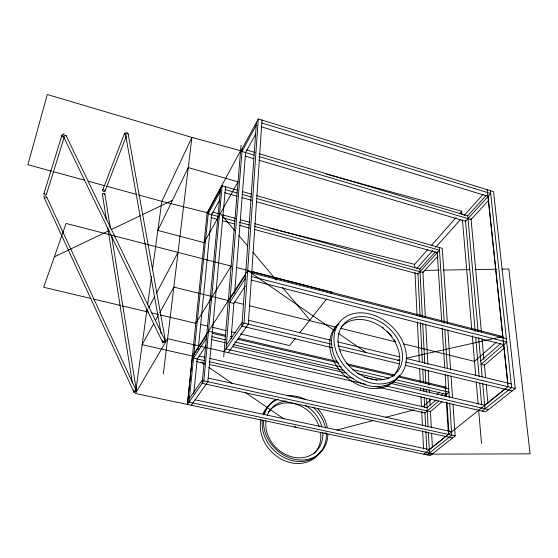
<?xml version="1.0" encoding="UTF-8"?>
<svg xmlns="http://www.w3.org/2000/svg" width="558" height="558" viewBox="0 0 558 558"><rect width="100%" height="100%" fill="white"/><g stroke="black" fill="none" stroke-linecap="round" stroke-linejoin="round"><path stroke-width="0.84" d="M261.988 120.075L248.331 324.163L228.292 352.656M256.436 122.342L241.928 326.102L332.561 347.836M224.135 351.693L244.006 323.124L258.277 118.931L493.558 191.687L515.257 388.48L485.648 411.867L375.15 386.443M231.089 338.657L233.858 303.127M234.597 293.592L245.604 152.327M242.214 148.658L226.039 348.959L353.353 378.38M223.716 356.757L241.035 145.24M225.565 186.818L207.841 381.721L191.282 405.261M220.563 188.723L202.156 383.304L452.608 437.96M240.589 150.723L207.164 212.64L187.446 404.452L203.865 380.849L222.119 185.842L237.303 190.145M193.821 393.488L197.344 358.041M198.202 349.392L211.691 213.658M208.511 211.015L189.029 402.185L432.722 453.661M187.376 404.564L192.419 356.081L247.675 270.623L502.737 336.537L501.454 337.667M163.361 373.874L191.917 137.414L47.297 94.511L27.9 164.715L51.343 171.125M135.915 390.063L147.04 309.062M147.619 304.849L151.539 276.315M152.439 269.779L161.841 201.34L191.917 137.414L241.502 150.974M43.949 193.626L61.987 135.134M46.293 194.749L64.254 137.184M102.686 190.18L124.573 133.334M105.043 191.031L126.464 135.901M146.677 311.692L147.493 310.15M148.714 307.842L154.824 296.291M156.456 293.208L178.037 252.383M207.06 213.707L222.119 185.842M240.498 151.832L258.277 118.931M220.298 191.513L208.232 213.763L218.311 216.518M256.227 125.222L241.984 151.504L253.918 155.047M211.587 214.684L219.692 199.883M245.583 152.578L255.836 133.85M153.827 323.48L142.144 344.698L192.419 356.081M155.494 320.445L157.991 315.898M159.665 312.864L173.845 287.091L228.32 300.553M193.856 354.804L206.732 334.919M230.084 298.858L245.569 274.941M206.404 338.357L193.514 358.166L204.884 360.733M245.311 278.568L229.798 302.415L233.837 303.406L245.213 286.115M197.246 359.01L206.069 345.604M189.392 398.614L202.498 379.656M226.346 345.172L242.207 322.238M295.475 338.141L289.553 345.569L240.554 333.956M299.786 332.735L326.723 298.969M331.034 293.571L332.108 292.218L251.337 271.334M414.761 267.833L414.594 264.353L427.812 249.44M431.257 245.555L455.963 217.683M459.408 213.791L461.71 211.196L326.395 174.194M416.624 268.6L432.799 250.535M435.686 247.306L460.524 219.559M463.998 215.674L483.158 194.268M422.406 317.614L419.881 269.019L435.345 251.846M478.115 331.794L467.757 215.848L486.081 195.495M437.911 256.024L422.929 272.492L254.455 226.409M488.954 199.904L471.098 219.538L258.912 156.533M422.838 406.803L431.208 399.444M436.998 394.346L439.571 392.086M444.084 388.117L445.368 386.987L398.844 376.029M496.32 342.18L474.495 361.375L403.434 343.819M436.028 399.919L427.093 407.71L209.48 358.348M441.134 395.469L443.687 393.244M480.724 360.956L500.826 343.428M438.776 400.958L424.945 412.941L209.264 364.444M444.538 395.971L448.939 392.155L395.615 379.67M442.013 401.697L430.455 411.651L209.131 361.696M504.669 347.78L484.428 365.197L481.024 364.36L506.741 342.082L251.519 276.531M446.386 435.861L429.269 449.567L194.93 399.793M505.513 388.514L484.672 405.199L389.784 383.151M427.058 454.868L451.813 435.191L449.664 403.036M482.161 411.065L511.658 387.608L490.391 190.71M453.026 404.662L455.182 435.924L430.323 455.558L135.441 393.509L167.609 338.692L365.936 384.322M54.356 256.833L109.089 230.642M111.433 229.519L140.358 215.674M142.708 214.551L172.415 200.336M63.138 133.962L64.24 133.815M324.379 433.266L326.053 432.827M336.941 429.988L373.804 420.383M385.529 417.321L414.008 409.9M397.715 360.154L399.409 359.777M406.182 358.25L502.737 336.537M424.464 270.386L439.251 270.142M443.596 270.072L469.69 269.647M474.914 269.563L496.655 269.214M501.872 269.13L508.833 269.012L530.1 453.849L423.787 454.177L508.045 386.736L487.225 189.727M208.176 378.066L451.582 431.704M203.865 380.849L455.182 435.924M196.528 361.584L204.172 363.3M199.283 356.032L205.232 357.378M383.932 385.452L488.494 409.614M232.198 346.539L346.574 373.114M364.367 377.25L377.075 380.2M211.935 336.683L225.481 339.857M234.792 342.033L341.44 366.997M352.447 369.57L388.842 378.087M211.098 339.445L225.488 342.8M233.105 344.579L344.014 370.428M357.559 373.588L383.806 379.705M392.274 381.679L446.456 394.304M208.511 331.194L225.432 335.177M230.503 336.376L232.198 336.774M238.12 338.169L337.088 361.479M346.392 363.676L394.611 375.032M212.249 333.245L225.809 336.432M237.673 339.222L338.539 362.944M348.708 365.337L393.627 375.897M397.868 376.894L448.716 388.856M90.94 298.474L43.65 287.265L66.102 223.451L231.138 266.117L195.788 323.34L160.23 314.907M93.472 299.074L120.5 305.484M122.188 305.889L148.372 312.096M151.762 312.899L158.535 314.503M200.859 324.54L207.611 326.144M212.682 327.344L226.199 330.545M231.263 331.752L235.49 332.749M339.334 349.461L399.416 363.865M405.345 365.288L512.181 390.907M244.006 323.124L332.017 344.328M338.085 345.793L399.891 360.684M405.645 362.065L515.257 388.48M248.589 320.292L331.626 340.401M337.562 341.838L399.409 356.82M406.189 358.466L511.254 383.911M234.241 302.017L243.546 304.312M249.468 305.777L336.607 327.309M340.833 328.348L394.973 341.726M208.336 212.933L161.841 201.34L138.405 194.93M270.044 228.313L414.594 264.353M251.163 280.06L503.783 344.642M236.187 267.421L246.287 270.03M251.763 272.904L506.364 338.601M222.516 217.669L235.12 221.121M239.326 222.265L249.412 225.027M53.017 171.585L84.823 180.283M88.171 181.197L104.918 185.772M106.592 186.233L136.731 194.477M210.959 217.592L217.662 219.42M222.691 220.787L234.423 223.988M239.452 225.355L249.503 228.096M254.532 229.471L417.935 273.999L439.46 250.193L256.262 198.369M212.703 212.159L218.576 213.77M222.768 214.921L235.35 218.373M240.379 219.754L249.607 222.293M254.643 223.674L419.881 269.019M224.581 192.719L237.136 196.256M242.158 197.671L251.372 200.266M256.394 201.682L437.235 252.655M242.325 191.575L251.546 194.191M256.575 195.621L442.257 248.324L447.46 323.884M225.313 189.608L237.024 192.922M242.046 194.344L251.246 196.946M245.52 156.226L253.855 158.695M258.856 160.174L465.581 221.303L490.698 193.528L261.793 122.962M246.643 149.976L254.985 152.46M259.156 153.708L467.757 215.848M261.597 126.875L488.097 196.402M200.999 361.975L204.57 364.43M208.859 367.373L232.449 383.59M245.311 392.427L283.91 418.953M294.631 426.326L296.061 427.302M247.675 270.623L334.702 330.824M338.274 333.293L366.09 352.537M126.966 132.03L127.377 132.358M220.354 213.505L234.911 230.81M238.831 235.476L247.787 246.127M252.823 252.118L276.336 280.081M282.494 287.405L309.92 320.034M66.095 135.643L165.433 341.196M63.521 136.626L162.79 342.584M46.781 197.204L136.417 390.935M44.396 198.153L133.878 391.995M43.775 195.956L44.026 197.148M128.173 133.983L165.593 341.67M125.536 134.408L161.109 333.593M162.329 340.408L162.629 342.11M104.848 193.828L110.358 228.159M111.593 235.888L136.515 391.249M102.4 194.24L106.494 219.998M107.722 227.72L132.42 383.102M133.508 389.965L133.781 391.681M487.985 195.321L503.093 338.12M503.735 344.174L507.947 383.988M471.001 218.492L481.449 332.645M482.007 338.699L483.905 359.457M484.379 364.646L485.565 377.62M486.199 384.539L487.943 403.56M478.659 337.855L482.133 376.79M482.754 383.716L484.993 408.805M465.491 220.27L475.186 331.278M475.716 337.346L479.127 376.371M479.734 383.311L481.624 404.989M461.71 211.196L462.003 214.663M462.442 219.852L471.803 329.771M472.319 335.825L475.709 375.639M476.225 381.7L478.143 404.201M478.659 410.256L481.484 443.401M447.879 329.966L450.634 369.919M451.052 376.001L452.545 397.715M439.279 247.48L444.328 323.082M444.733 329.164L447.342 368.273M447.809 375.227L449.316 397.819M437.172 251.672L441.741 321.91M442.138 327.978L444.733 367.861M445.186 374.802L446.086 388.675M446.428 393.871L446.595 396.473M446.993 402.548L448.911 432.025M445.368 386.987L445.981 396.48M446.372 402.52L448.437 434.452M422.88 271.551L425.363 317.516M425.74 324.449L427.895 364.339M428.223 370.414L429.018 385.153M429.255 389.491L429.444 392.958M429.772 399.026L430.099 405.101M430.427 411.169L431.32 427.644M431.648 433.719L432.394 447.593M422.72 323.689L424.798 363.6M425.119 369.675L425.838 383.555M426.152 389.63L426.291 392.232M426.605 398.307L428.098 426.94M428.37 432.143L429.451 452.97M417.886 273.071L420.083 316.567M420.39 322.657L422.406 362.665M422.713 368.754L423.417 382.669M423.724 388.759L423.857 391.367M424.164 397.456L424.694 407.898M424.91 412.243L425.615 426.166M425.873 431.383L426.8 449.65M414.971 272.185L417.084 315.793M417.377 321.82L419.323 361.926M419.651 368.803L420.334 382.816M420.579 387.936L420.711 390.649M421.004 396.626L421.471 406.315M421.715 411.358L422.399 425.461M422.65 430.671L423.543 449.044M320.208 451.799A34.701 29.058 45 0 1 281.197 459.088A34.701 29.058 45 0 1 260.921 419.783M262.992 413.694A34.701 29.058 45 0 1 269.312 405.526M268.154 412.383A30.871 25.849 45 0 1 295.454 404.048A30.871 25.849 45 0 1 319.239 426.842M320.613 432.834A30.871 25.849 45 0 1 313.624 453.759M326.284 433.287A34.84 29.107 45 0 1 293.166 460.803A34.84 29.107 45 0 1 262.379 419.832M263.488 414.852A34.84 29.107 45 0 1 278.303 399.165M313.017 407.145A34.84 29.107 45 0 1 325.551 428.021M322.824 432.806A30.997 25.898 45 0 1 293.362 457.225A30.997 25.898 45 0 1 265.964 420.837M267.359 415.201A30.997 25.898 45 0 1 285.605 400.993M305.219 405.275A30.997 25.898 45 0 1 321.854 426.779M327.881 433.998A34.945 29.149 44.9 0 1 294.68 459.318A34.945 29.149 44.9 0 1 263.55 420.467M264.652 413.924A34.945 29.149 44.9 0 1 275.924 399.34M286.638 395.866A34.945 29.149 44.9 0 1 305.875 399.661M317.411 408.393A34.945 29.149 44.9 0 1 327.239 427.233M397.484 377.201A40.009 30.746 43.1 0 1 345.521 376.462A40.009 30.746 43.1 0 1 338.218 324.177M382.502 327.26A40.009 30.746 43.1 0 1 383.597 328.111M387.252 331.326A40.009 30.746 43.1 0 1 391.911 336.467M394.339 339.815A40.009 30.746 43.1 0 1 395.434 341.545M399.528 375.227A40.148 30.781 43.1 0 1 348.143 375.053A40.148 30.781 43.1 0 1 338.971 323.019M341.266 326.981A35.712 27.384 43.1 0 1 386.875 331.487A35.712 27.384 43.1 0 1 392.686 376.483M64.421 137.017A1.381 0.767 -22.8 0 1 63.57 136.215A1.381 0.767 -22.8 0 1 65.265 135.252A1.381 0.767 -22.8 0 1 66.011 136.11M63.87 136.787A1.409 1.018 19.7 0 1 61.896 135.727A1.409 1.018 19.7 0 1 63.382 134.729M46.063 193.619A1.311 0.99 17.9 0 1 45.93 195.077A1.311 0.99 17.9 0 1 44.075 194.644A1.311 0.99 17.9 0 1 44.445 193.242M44.94 198.446A1.283 0.649 -22 0 1 44.563 197.609A1.283 0.649 -22 0 1 46.244 196.911A1.283 0.649 -22 0 1 46.614 197.748M164.91 342.012A1.5 0.509 -25.6 0 0 165.001 341.098A1.5 0.509 -25.6 0 0 162.887 342.145A1.5 0.509 -25.6 0 0 163.794 342.563A1.5 0.656 -10.4 0 1 162.79 341.782A1.5 0.656 -10.4 0 1 165.098 341.245A1.5 0.656 -10.4 0 1 164.917 342.333M135.901 391.528A1.388 0.425 -25.1 0 0 135.992 390.767A1.388 0.425 -25.1 0 0 134.046 391.695A1.388 0.425 -25.1 0 0 134.757 392.072A1.381 0.551 -10 0 1 133.962 391.36A1.381 0.551 -10 0 1 136.082 390.921A1.381 0.551 -10 0 1 135.901 391.821M125.878 134.841A1.332 0.837 -7.6 0 1 125.864 133.718A1.332 0.837 -7.6 0 1 127.636 133.453A1.332 0.837 -7.6 0 1 127.998 134.527M125.78 134.799A1.346 0.97 23.3 0 1 124.539 133.515A1.346 0.97 23.3 0 1 125.885 132.811M104.702 190.027A1.256 0.949 21.8 0 1 104.597 191.499A1.256 0.949 21.8 0 1 102.791 190.885A1.256 0.949 21.8 0 1 103.495 189.622M102.923 194.679A1.242 0.711 -7.1 0 1 102.609 193.71A1.242 0.711 -7.1 0 1 104.325 193.389A1.242 0.711 -7.1 0 1 104.639 194.358M188.276 167.574L157.844 230.44L204.082 242.639L238.043 181.838L188.276 167.574M336.467 352.265A40.336 30.83 43 0 0 398.503 377.082A40.336 30.83 43 0 0 375.576 315.835A40.336 30.83 43 0 0 336.467 352.265M340.247 351.603A35.879 27.419 43 0 0 395.413 373.825A35.879 27.419 43 0 0 375.164 319.322A35.879 27.419 43 0 0 340.247 351.603"/></g></svg>
